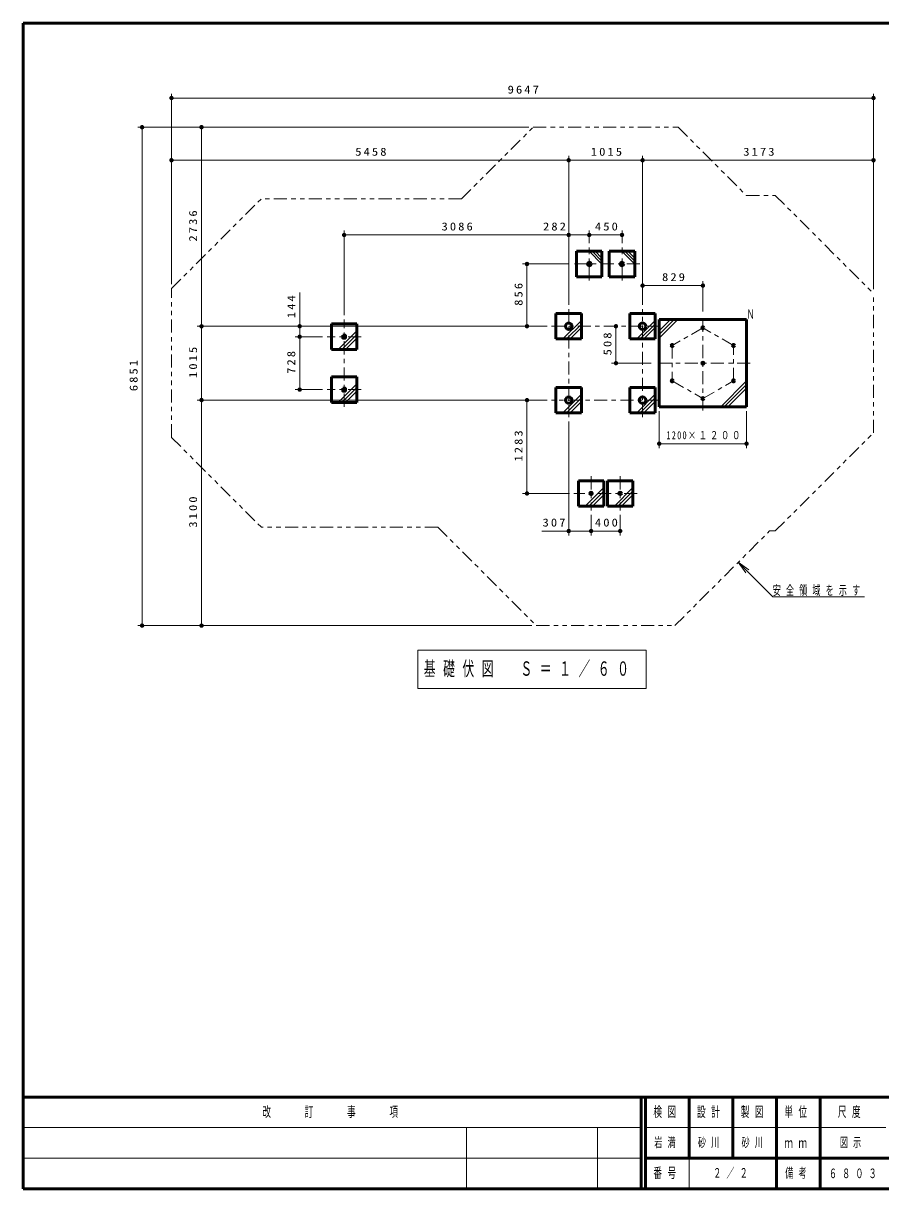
# Model space of a CAD drawing. Units: millimetres on the paper, scale 1:60. Extents: x -385 to 0, y -302 to 267.
# Drawn here: x -385 to -188.6, y -297 to -30 of the extents above; entities that cross this region are included whole.
import ezdxf
from ezdxf.enums import TextEntityAlignment as Align

# ---------------------------------------------------------------- set-up
doc = ezdxf.new("R2010")
doc.units = ezdxf.units.MM
doc.linetypes.add('USER2', pattern=[6, 3, -1, 1, -1])
doc.linetypes.add('USER3', pattern=[8, 3, -1, 1, -1, 1, -1])
doc.layers.add('LY_1', color=140, linetype='Continuous', lineweight=50)
doc.styles.add('ＭＳ ゴシック', font='')
doc.styles.get('ＭＳ ゴシック').set_extended_font_data('MS Gothic')

# ---------------------------------------------------------------- blocks, each defined once
blk = doc.blocks.new('filled_dot')
at = {"color": 0, "linetype": 'Continuous', "lineweight": -2, "const_width": 1.25}
blk.add_lwpolyline([(-0.625, 0, 1), (0.625, 0, 1)], format="xyb", close=True, dxfattribs=at)

msp = doc.modelspace()

# ---------------------------------------------------------------- linework, layer by layer
at = {"layer": 'LY_1', "color": 7}
for p, q in [((-385, -30), (-385, -297)), ((0, -30), (-385, -30)), ((-385, -276), (0, -276)), ((-385, -297), (0, -297))]:
    msp.add_line(p, q, dxfattribs=at)
at = {"layer": 'LY_1', "color": 7, "lineweight": 13}
for p, q in [((-351.068, -89.772), (-351.068, -46.125)), ((-351.068, -47.125), (-190.291, -47.125)), ((-190.291, -90.906), (-190.291, -46.125)), ((-269.232, -53.805), (-358.8, -53.805)), ((-357.8, -167.989), (-357.8, -53.805)), ((-269.232, -53.805), (-345.188, -53.805)), ((-344.188, -99.407), (-344.188, -53.805)), ((-351.068, -89.772), (-351.068, -60.371)), ((-351.068, -61.371), (-260.097, -61.371)), ((-260.097, -94.491), (-260.097, -60.371)), ((-260.097, -94.491), (-260.097, -60.371)), ((-260.097, -61.371), (-243.181, -61.371)), ((-243.181, -94.491), (-243.181, -60.371)), ((-243.181, -94.491), (-243.181, -60.371)), ((-243.181, -61.371), (-190.291, -61.371)), ((-190.291, -90.906), (-190.291, -60.371)), ((-311.531, -96.882), (-311.531, -77.494)), ((-311.531, -78.494), (-260.097, -78.494)), ((-266.12, -78.494), (-255.389, -78.494)), ((-260.097, -94.491), (-260.097, -77.494)), ((-260.097, -94.491), (-260.097, -77.494)), ((-255.389, -80.393), (-255.389, -77.494)), ((-255.389, -78.494), (-247.889, -78.494)), ((-247.889, -80.393), (-247.889, -77.494)), ((-252.472, -85.193), (-255.438, -82.227)), ((-252.472, -84.485), (-254.731, -82.227)), ((-252.472, -83.778), (-254.024, -82.227)), ((-244.972, -85.193), (-247.938, -82.227)), ((-244.972, -84.485), (-247.231, -82.227)), ((-244.972, -83.778), (-246.524, -82.227)), ((-260.139, -85.143), (-270.647, -85.143)), ((-269.647, -99.407), (-269.647, -85.143)), ((-243.181, -94.491), (-243.181, -89.085)), ((-243.181, -90.085), (-229.364, -90.085)), ((-229.364, -96.032), (-229.364, -89.085)), ((-321.709, -101.799), (-321.709, -91.7)), ((-261.436, -102.324), (-257.181, -98.068)), ((-244.52, -102.324), (-240.264, -98.068)), ((-235.933, -97.866), (-239.364, -101.296)), ((-236.758, -97.866), (-239.364, -100.471)), ((-235.108, -97.866), (-239.364, -102.121)), ((-265.014, -99.407), (-345.188, -99.407)), ((-344.188, -116.324), (-344.188, -99.407)), ((-265.014, -99.407), (-322.709, -99.407)), ((-312.87, -104.716), (-308.614, -100.46)), ((-312.045, -104.716), (-308.614, -101.285)), ((-265.014, -99.407), (-270.647, -99.407)), ((-260.611, -102.324), (-257.181, -98.893)), ((-259.786, -102.324), (-257.181, -99.718)), ((-249.277, -99.407), (-249.277, -107.866)), ((-243.695, -102.324), (-240.264, -98.893)), ((-242.87, -102.324), (-240.264, -99.718)), ((-316.447, -101.799), (-322.709, -101.799)), ((-321.709, -113.932), (-321.709, -101.799)), ((-311.22, -104.716), (-308.614, -102.11)), ((-241.197, -107.866), (-250.277, -107.866)), ((-225.286, -117.866), (-219.364, -111.943)), ((-316.447, -113.932), (-322.709, -113.932)), ((-312.87, -116.849), (-308.614, -112.593)), ((-312.045, -116.849), (-308.614, -113.418)), ((-311.22, -116.849), (-308.614, -114.243)), ((-224.461, -117.866), (-219.364, -112.768)), ((-223.636, -117.866), (-219.364, -113.593)), ((-265.014, -116.324), (-345.188, -116.324)), ((-344.188, -167.989), (-344.188, -116.324)), ((-265.014, -116.324), (-270.647, -116.324)), ((-269.647, -137.707), (-269.647, -116.324)), ((-261.436, -119.241), (-257.181, -114.985)), ((-260.611, -119.241), (-257.181, -115.81)), ((-259.786, -119.241), (-257.181, -116.635)), ((-244.52, -119.241), (-240.264, -114.985)), ((-243.695, -119.241), (-240.264, -115.81)), ((-242.87, -119.241), (-240.264, -116.635)), ((-239.364, -118.866), (-239.364, -127.317)), ((-219.364, -118.866), (-219.364, -127.317)), ((-260.097, -121.241), (-260.097, -147.322)), ((-219.364, -126.317), (-239.364, -126.317)), ((-259.889, -137.707), (-270.647, -137.707)), ((-256.311, -140.624), (-252.056, -136.368)), ((-255.486, -140.624), (-252.056, -137.193)), ((-254.661, -140.624), (-252.056, -138.018)), ((-249.645, -140.624), (-245.389, -136.368)), ((-248.82, -140.624), (-245.389, -137.193)), ((-247.995, -140.624), (-245.389, -138.018)), ((-254.972, -142.624), (-254.972, -147.322)), ((-254.972, -142.624), (-254.972, -147.322)), ((-248.306, -142.624), (-248.306, -147.322)), ((-254.972, -146.322), (-266.226, -146.322)), ((-248.306, -146.322), (-254.972, -146.322)), ((-219.523, -155.927), (-221.291, -153.452)), ((-221.291, -153.452), (-218.816, -155.22)), ((-221.291, -153.452), (-219.169, -155.574)), ((-221.291, -153.452), (-213.363, -161.38)), ((-213.363, -161.38), (-192.363, -161.38)), ((-268.516, -167.989), (-358.8, -167.989)), ((-268.516, -167.989), (-345.188, -167.989)), ((-294.684, -173.629), (-294.684, -182.429)), ((-242.384, -173.629), (-294.684, -173.629)), ((-242.384, -182.429), (-242.384, -173.629)), ((-294.684, -182.429), (-242.384, -182.429)), ((-385, -283), (-243.5, -283)), ((-283.5, -283), (-283.5, -297)), ((-253.5, -283), (-253.5, -297)), ((-242.5, -283), (-187.5, -283)), ((-385, -290), (-243.5, -290)), ((-232.5, -290), (-232.5, -297))]:
    msp.add_line(p, q, dxfattribs=at)
at = {"layer": 'LY_1', "color": 7, "linetype": 'USER3', "lineweight": 13}
for p, q in [((-284.624, -70.198), (-268.232, -53.805)), ((-268.232, -53.805), (-235.046, -53.805)), ((-235.046, -53.805), (-219.432, -69.419)), ((-219.432, -69.419), (-212.778, -69.419)), ((-212.778, -69.419), (-190.291, -91.906)), ((-351.068, -90.772), (-330.494, -70.198)), ((-284.624, -70.198), (-330.494, -70.198)), ((-351.068, -124.873), (-351.068, -90.772)), ((-190.291, -123.825), (-190.291, -91.906)), ((-351.068, -124.873), (-330.494, -145.448)), ((-212.778, -146.312), (-190.291, -123.825)), ((-290.058, -145.448), (-330.494, -145.448)), ((-290.058, -145.448), (-267.516, -167.989)), ((-235.762, -167.989), (-214.085, -146.312)), ((-214.085, -146.312), (-212.778, -146.312)), ((-267.516, -167.989), (-235.762, -167.989))]:
    msp.add_line(p, q, dxfattribs=at)
at = {"layer": 'LY_1'}
for p, q in [((-258.306, -82.227), (-258.306, -88.06)), ((-258.306, -82.227), (-252.472, -82.227)), ((-252.472, -82.227), (-252.472, -88.06)), ((-250.806, -82.227), (-250.806, -88.06)), ((-250.806, -82.227), (-244.972, -82.227)), ((-244.972, -82.227), (-244.972, -88.06)), ((-252.472, -88.06), (-258.306, -88.06)), ((-244.972, -88.06), (-250.806, -88.06)), ((-263.014, -96.491), (-263.014, -102.324)), ((-263.014, -96.491), (-257.181, -96.491)), ((-257.181, -96.491), (-257.181, -102.324)), ((-246.097, -96.491), (-246.097, -102.324)), ((-246.097, -96.491), (-240.264, -96.491)), ((-240.264, -96.491), (-240.264, -102.324)), ((-239.364, -117.866), (-239.364, -97.866)), ((-219.364, -97.866), (-239.364, -97.866)), ((-219.364, -117.866), (-219.364, -97.866)), ((-314.447, -98.882), (-314.447, -104.716)), ((-314.447, -98.882), (-308.614, -98.882)), ((-308.614, -98.882), (-308.614, -104.716)), ((-257.181, -102.324), (-263.014, -102.324)), ((-240.264, -102.324), (-246.097, -102.324)), ((-308.614, -104.716), (-314.447, -104.716)), ((-314.447, -111.016), (-314.447, -116.849)), ((-314.447, -111.016), (-308.614, -111.016)), ((-308.614, -111.016), (-308.614, -116.849)), ((-263.014, -113.407), (-263.014, -119.241)), ((-263.014, -113.407), (-257.181, -113.407)), ((-257.181, -113.407), (-257.181, -119.241)), ((-246.097, -113.407), (-246.097, -119.241)), ((-246.097, -113.407), (-240.264, -113.407)), ((-240.264, -113.407), (-240.264, -119.241)), ((-308.614, -116.849), (-314.447, -116.849)), ((-257.181, -119.241), (-263.014, -119.241)), ((-240.264, -119.241), (-246.097, -119.241)), ((-219.364, -117.866), (-239.364, -117.866)), ((-257.889, -134.791), (-257.889, -140.624)), ((-257.889, -134.791), (-252.056, -134.791)), ((-252.056, -134.791), (-252.056, -140.624)), ((-251.222, -134.791), (-251.222, -140.624)), ((-251.222, -134.791), (-245.389, -134.791)), ((-245.389, -134.791), (-245.389, -140.624)), ((-252.056, -140.624), (-257.889, -140.624)), ((-245.389, -140.624), (-251.222, -140.624)), ((-243.5, -276), (-243.5, -297)), ((-242.5, -276), (-242.5, -297)), ((-232.5, -276), (-232.5, -290)), ((-222.5, -276), (-222.5, -290)), ((-212.5, -276), (-212.5, -297)), ((-202.5, -276), (-202.5, -290)), ((-242.5, -290), (0, -290)), ((-202.5, -290), (-202.5, -297))]:
    msp.add_line(p, q, dxfattribs=at)
at = {"layer": 'LY_1', "color": 7, "linetype": 'USER2', "lineweight": 13}
for p, q in [((-255.389, -88.893), (-255.389, -81.393)), ((-247.889, -88.893), (-247.889, -81.393)), ((-243.772, -85.143), (-259.139, -85.143)), ((-260.097, -95.491), (-260.097, -120.241)), ((-243.181, -120.241), (-243.181, -95.491)), ((-311.531, -117.849), (-311.531, -97.882)), ((-229.364, -118.699), (-229.364, -97.032)), ((-264.014, -99.407), (-239.264, -99.407)), ((-229.364, -99.76), (-236.384, -103.813)), ((-222.344, -103.813), (-229.364, -99.76)), ((-307.614, -101.799), (-315.447, -101.799)), ((-236.384, -103.813), (-236.384, -111.919)), ((-222.344, -111.919), (-222.344, -103.813)), ((-218.531, -107.866), (-240.197, -107.866)), ((-236.384, -111.919), (-229.364, -115.972)), ((-229.364, -115.972), (-222.344, -111.919)), ((-307.614, -113.932), (-315.447, -113.932)), ((-239.264, -116.324), (-264.014, -116.324)), ((-254.972, -133.791), (-254.972, -141.624)), ((-248.306, -133.791), (-248.306, -141.624)), ((-244.389, -137.707), (-258.889, -137.707))]:
    msp.add_line(p, q, dxfattribs=at)
at = {"layer": 'LY_1'}
for points in [[(-311.847, -101.482), (-311.847, -102.116), (-311.214, -102.116), (-311.214, -101.482)], [(-311.847, -113.616), (-311.847, -114.249), (-311.214, -114.249), (-311.214, -113.616)]]:
    msp.add_lwpolyline(points, close=True, dxfattribs=at)
for centre, radius in [((-255.389, -85.143), 0.405), ((-247.889, -85.143), 0.405), ((-260.097, -99.407), 0.743), ((-243.181, -99.407), 0.743), ((-229.364, -99.76), 0.227), ((-236.384, -103.813), 0.227), ((-222.344, -103.813), 0.227), ((-229.364, -107.866), 0.227), ((-236.384, -111.919), 0.227), ((-222.344, -111.919), 0.227), ((-260.097, -116.324), 0.743), ((-243.181, -116.324), 0.743), ((-229.364, -115.972), 0.227), ((-254.972, -137.707), 0.283), ((-248.306, -137.707), 0.283)]:
    msp.add_circle(centre, radius, dxfattribs=at)

# ---------------------------------------------------------------- block references
at = {"layer": 'LY_1', "color": 7, "lineweight": 13, "xscale": 0.4, "yscale": 0.4}
for p in [(-351.068, -47.125), (-351.068, -61.371), (-260.097, -61.371), (-243.181, -61.371), (-311.531, -78.494), (-260.097, -78.494), (-255.389, -78.494), (-243.181, -90.085), (-239.364, -126.317), (-260.097, -146.322), (-254.972, -146.322)]:
    msp.add_blockref('filled_dot', p, dxfattribs=at)
for p, rotation in [((-190.291, -47.125), 180), ((-357.8, -53.805), 270), ((-344.188, -53.805), 270), ((-260.097, -61.371), 180), ((-243.181, -61.371), 180), ((-190.291, -61.371), 180), ((-260.097, -78.494), 180), ((-255.389, -78.494), 180), ((-247.889, -78.494), 180), ((-269.647, -85.143), 270), ((-229.364, -90.085), 180), ((-344.188, -99.407), 270), ((-344.188, -99.407), 90), ((-321.709, -99.407), 270), ((-321.709, -101.799), 270), ((-321.709, -101.799), 90), ((-269.647, -99.407), 90), ((-249.277, -99.407), 270), ((-249.277, -107.866), 90), ((-321.709, -113.932), 90), ((-344.188, -116.324), 270), ((-344.188, -116.324), 90), ((-269.647, -116.324), 270), ((-219.364, -126.317), 180), ((-269.647, -137.707), 90), ((-254.972, -146.322), 180), ((-248.306, -146.322), 180), ((-357.8, -167.989), 90), ((-344.188, -167.989), 90)]:
    msp.add_blockref('filled_dot', p, dxfattribs=dict(at, rotation=rotation))

# ---------------------------------------------------------------- texts
at = {"layer": 'LY_1', "color": 7, "style": 'ＭＳ ゴシック', "width": 0.6}
msp.add_text('Ｎ', height=2.199, dxfattribs=at).set_placement((-219.364, -98.366), align=Align.BOTTOM_LEFT)
at = {"layer": 'LY_1', "color": 7, "style": 'ＭＳ ゴシック'}
for s, insert, char_height, attachment_point in [('\\T1.33;\\W1.15;9647', (-270.262, -46.125), 1.833, 8), ('\\T1.33;\\W1.15;5458', (-305.166, -60.371), 1.833, 8), ('\\T1.33;\\W1.15;1015', (-251.218, -60.371), 1.833, 8), ('\\T1.33;\\W1.15;3173', (-216.308, -60.371), 1.833, 8), ('\\T1.33;\\W1.15;3086', (-285.405, -77.494), 1.833, 8), ('\\T1.33;\\W1.15;282', (-263.12, -77.494), 1.833, 8), ('\\T1.33;\\W1.15;450', (-251.224, -77.494), 1.833, 8), ('\\T1.33;\\W1.15;829', (-235.856, -89.085), 1.833, 8), ('\\T1.32;\\W0.75;1200×１２００', (-228.935, -125.317), 1.833, 8), ('\\T1.33;\\W1.15;307', (-263.226, -145.322), 1.833, 8), ('\\T1.33;\\W1.15;400', (-251.222, -145.322), 1.833, 8), ('\\T1.64;\\W0.6;安全領域を示す', (-213.363, -161.23), 2.199, 7), ('\\T1.64;\\W0.6;基礎伏図\u3000Ｓ＝１／６０', (-293.284, -178.029), 3.299, 4), ('\\T1.64;\\W0.6;改\u3000\u3000訂\u3000\u3000事\u3000\u3000項', (-330.25, -279.5), 2.346, 4), ('\\T1.64;\\W0.6;検図', (-240.7, -279.5), 2.346, 4), ('\\T1.64;\\W0.6;設計', (-230.7, -279.5), 2.346, 4), ('\\T1.64;\\W0.6;製図', (-220.7, -279.5), 2.346, 4), ('\\T1.64;\\W0.6;単位', (-210.7, -279.5), 2.346, 4), ('\\T1.64;\\W0.6;尺度', (-198.45, -279.5), 2.346, 4), ('\\T1.64;\\W0.6;岩満', (-240.5, -286.5), 2.199, 4), ('\\T1.64;\\W0.6;砂川', (-230.5, -286.5), 2.199, 4), ('\\T1.64;\\W0.6;砂川', (-220.5, -286.5), 2.199, 4), ('\\T1.64;\\W0.6;図示', (-198, -286.5), 2.199, 4), ('\\T1.64;\\W0.6;ｍｍ', (-210.7, -286.5), 2.346, 4), ('\\T1.64;\\W0.6;番号', (-240.7, -293.5), 2.346, 4), ('\\T1.64;\\W0.6;２／２', (-227, -293.5), 2.199, 4), ('\\T1.64;\\W0.6;備考', (-210.5, -293.5), 2.199, 4), ('\\T1.64;\\W0.6;６８０３', (-200.5, -293.5), 2.199, 4)]:
    msp.add_mtext(s, dxfattribs=dict(at, insert=insert, char_height=char_height, attachment_point=attachment_point))
at = {"layer": 'LY_1', "color": 7, "char_height": 1.833, "attachment_point": 8, "rotation": 90, "style": 'ＭＳ ゴシック'}
for s, insert in [('\\T1.33;\\W1.15;2736', (-345.188, -76.19)), ('\\T1.33;\\W1.15;856', (-270.647, -91.859)), ('\\T1.33;\\W1.15;144', (-322.709, -94.7)), ('\\T1.33;\\W1.15;508', (-250.277, -103.221)), ('\\T1.33;\\W1.15;1015', (-345.188, -107.445)), ('\\T1.33;\\W1.15;728', (-322.709, -107.449)), ('\\T1.33;\\W1.15;6851', (-358.8, -110.469)), ('\\T1.33;\\W1.15;1283', (-270.647, -126.588)), ('\\T1.33;\\W1.15;3100', (-345.188, -141.735))]:
    msp.add_mtext(s, dxfattribs=dict(at, insert=insert))

doc.saveas('drawing.dxf')
